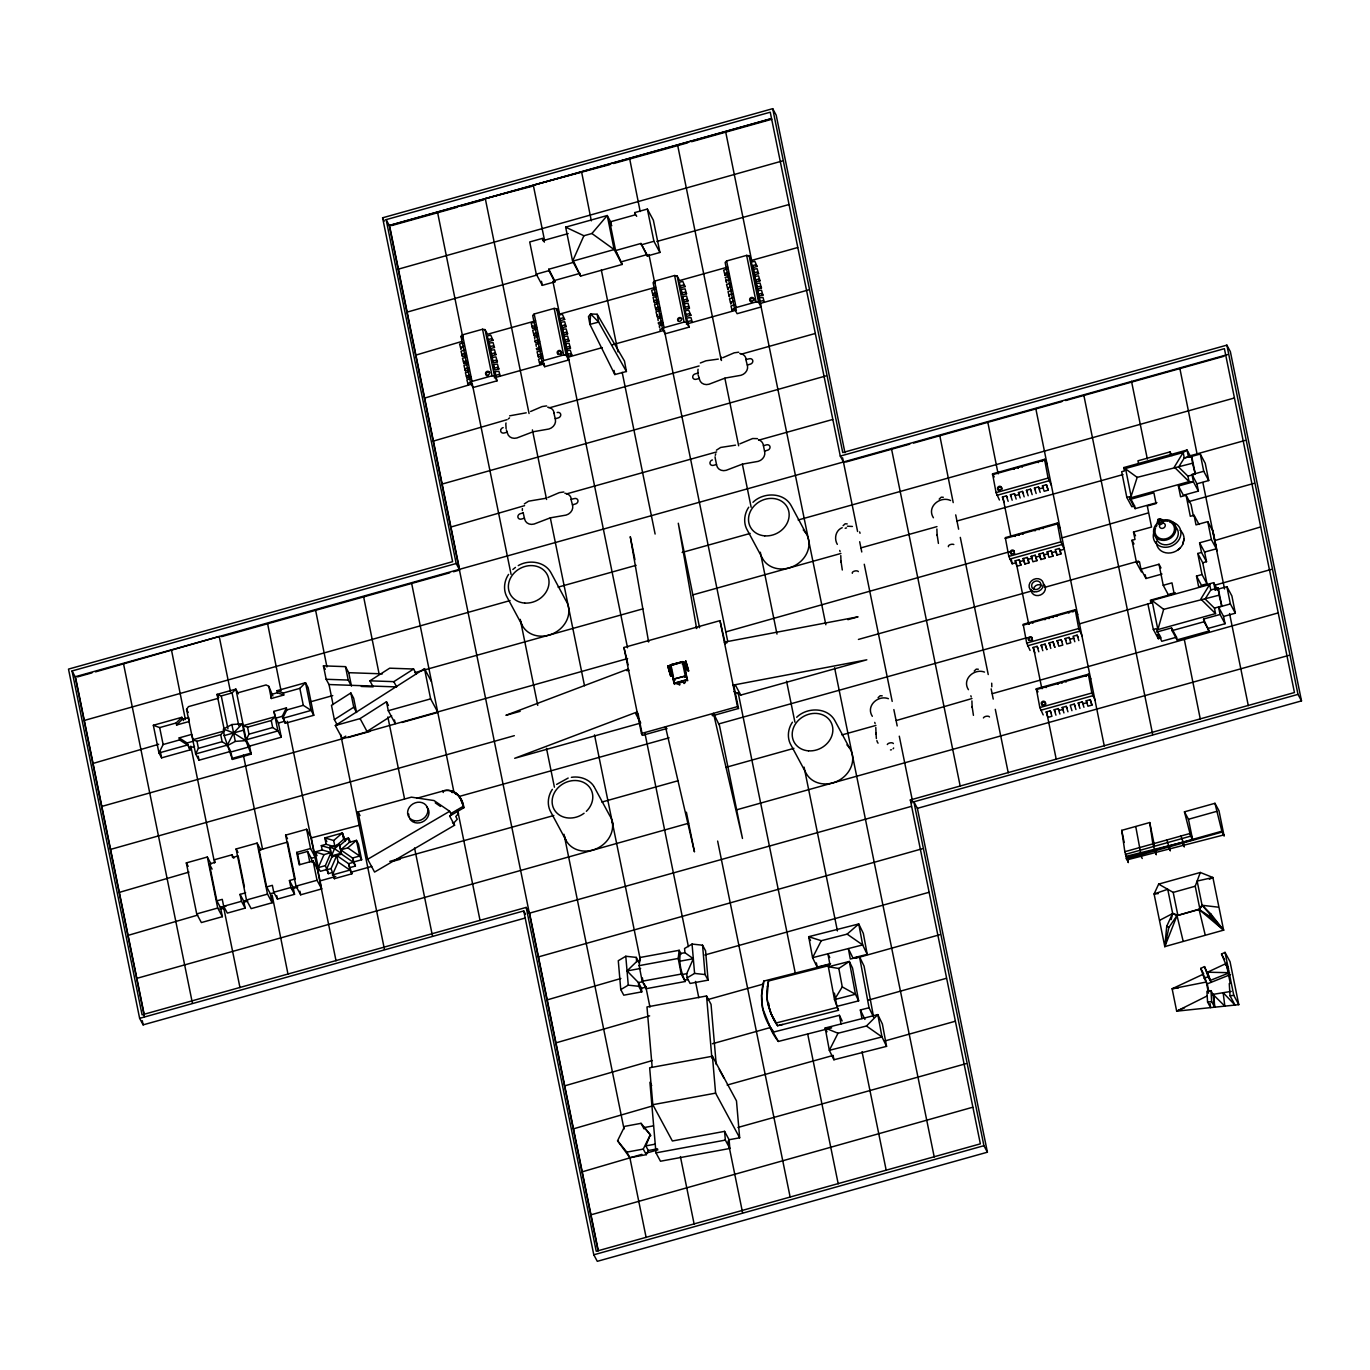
<?xml version="1.0" encoding="UTF-8"?>
<svg xmlns="http://www.w3.org/2000/svg" width="1370" height="1370" viewBox="0 0 1370 1370"><rect width="100%" height="100%" fill="white"/><g stroke="black" fill="none" stroke-linecap="round" stroke-linejoin="round"><path stroke-width="1.5" d="M725.107 277.682L728.806 276.004L729.542 279.583L726.186 280.61L726.545 282.562L725.809 278.983M522.364 508.561L522.347 510.462M681.181 954.017L679.178 950.3L640.132 957.476L639.156 965.644L642.17 981.245L646.178 988.695L685.24 981.502C681.438 972.94 678.629 963.179 680.308 953.554L684.931 952.698L693.323 958.743L686.73 973.676L687.089 977.872L690.103 983.454L708.085 980.149L705.567 950.78L702.553 945.197L692.055 944.067L684.572 948.502L684.931 952.698M829.278 965.525L768.467 981.006L767.046 997.583M1180.084 530.258A14.265 12.313 -28.3 0 1 1184.057 539.044L1182.875 543.976A14.265 12.313 -28.3 0 1 1179.93 548.206L1177.875 549.969A14.265 12.313 -28.3 0 1 1163.49 552.127A14.265 12.313 -28.3 0 1 1156.366 541.475M1158.335 893.6L1154.088 893.959L1167.737 889.284L1172.651 913.379L1166.726 926.257L1164.808 946.601L1223.615 930.144L1212.895 877.502L1200.308 872.467L1158.66 884.112L1154.088 893.959L1164.808 946.601L1176.984 915.639L1199.88 908.961L1202.055 905.142L1197.14 881.064L1212.895 877.502L1209.368 879.249M767.405 986.554C765.076 1000.477 769.974 1014.348 777.663 1025.77L838.474 1010.289L834.501 999.586L828.37 966.775L849.331 961.449L852.534 968.042L858.647 1000.854L837.704 1006.196M685.24 981.502L681.232 974.07L678.201 958.452L679.178 950.3M1184.057 539.044L1182.875 543.976M999.432 499.999L996.058 492.635L992.548 473.849L1044.574 459.31L1047.074 463.968M1015.187 560.792L1016.917 566.238L1020.924 565.125L1019.194 559.679L1015.187 560.792L1016.197 562.659L1012.19 563.772L1008.817 556.408L1005.306 537.639L1057.332 523.083L1059.832 527.741M1051.441 485.459L1048.084 478.079L1044.574 459.31M1030.069 650.442L1026.695 643.078L1023.184 624.309L1075.21 609.753L1077.711 614.411M1060.209 550.346L1060.928 553.942L1056.938 555.055L1055.208 549.61L1059.198 548.497L1060.209 550.346L1064.199 549.233L1060.842 541.852L1057.332 523.083M1043.204 714.917L1039.83 707.554L1036.319 688.785L1088.345 674.228L1090.845 678.886M1082.094 635.903L1078.721 628.522L1075.21 609.753M1095.229 700.378L1091.856 692.997L1088.345 674.228M767.423 986.434L768.467 981.006M829.74 957.544L827.925 953.777L829.877 964.257L763.826 981.074L761.583 995.408L762.593 1008.149M1205.035 934.254L1199.11 909.594L1202.055 905.142L1210.823 913.927L1223.615 930.144L1209.316 916.085L1199.041 909.475L1176.984 915.639L1168.901 927.387L1164.808 946.601L1166.761 938.296M670.478 665.58L683.373 661.676L687.654 680.753L687.021 679.588L674.023 683.236L670.272 664.895L682.397 661.761L670.272 664.895M682.226 663.765L683.202 663.508L682.448 664.176M1171.179 919.595L1172.651 913.379L1177.823 915.143L1173.199 892.401L1158.66 884.112M763.826 981.074C759.494 996.196 761.36 1013.166 769.871 1026.524L762.611 1008.234M1135.113 508.647L1134.583 505.975L1131.825 506.729L1126.842 497.464L1121.67 471.708L1124.41 470.938L1123.743 467.581L1187.036 450.028L1188.509 457.306L1191.626 455.97L1195.308 474.106L1191.968 474.551L1196.952 483.815L1208.717 480.545L1203.733 471.297L1191.968 474.551L1193.424 481.846L1178.423 486.007L1183.406 495.255L1198.407 491.094L1193.424 481.846L1189.04 481.641L1187.927 476.144L1178.645 467.067L1184.279 458.008L1191.626 455.97L1192.516 463.231L1137.168 477.376L1130.13 499.399L1135.113 508.647L1156.914 502.619M1157.873 629.601L1163.661 609.342L1219.026 595.197L1218.118 587.935L1210.789 589.973L1205.155 599.033L1214.436 608.109L1215.532 613.606L1157.873 629.601L1152.016 600.471L1209.676 584.476L1210.789 589.973M1199.88 908.961L1195.239 886.219L1200.308 872.467M686.147 680.102L685.017 682.825L683.647 682.397A2.791 1.353 -11.5 0 0 679.143 683.664L679.862 684.743M553.891 413.004L555.432 419.614A8.374 7.227 -28.3 0 1 548.89 429.015L533.101 431.773L516.884 437.972A8.374 7.227 -28.3 0 1 507.431 433.04L506.455 430.043M523.1 512.5L524.641 519.11A8.374 7.227 -28.3 0 0 534.094 524.042L550.312 517.843L566.118 515.086A8.374 7.227 -28.3 0 0 572.66 505.684L570.999 499.331L574.372 498.577A3.134 2.706 -28.3 0 1 577.934 500.427A3.134 2.706 -28.3 0 1 575.468 503.954L572.472 504.794M697.929 372.726L697.895 373.787M331.489 872.758L328.269 873.649L325.392 865.617L331.043 852.551L322.19 849.948L315.066 851.934L318.268 867.604L320.272 871.337L327.396 869.333M331.078 868.58L336.729 855.514L348.579 863.682L351.884 873.786L334.383 878.684L331.078 868.58L326.265 869.933L331.917 856.866L331.043 852.551L323.971 854.64L315.066 851.934L317.069 855.668M323.971 854.64L318.268 867.604L325.392 865.617M336.729 855.514L338.099 861.987L332.379 874.968L349.881 870.07L351.884 873.786M583.894 235.743L572.591 261.19L580.606 276.072L622.168 264.444L615.61 250.556L609.787 221.957L635.132 214.867L634.67 212.607L647.359 209.062L653.37 220.227L659.929 252.457L647.256 256.002L640.954 243.466L615.61 250.556L622.168 264.444L614.154 249.563L607.235 215.518L565.656 227.146L572.591 261.19L614.154 249.563L591.908 233.517L583.894 235.743L565.656 227.146M179.196 737.882L179.624 739.92L187.467 745.006L158.971 752.969L153.337 725.278L159.673 727.59L163.133 744.526L158.971 752.969L161.609 757.85L190.105 749.887L187.056 742.968L179.196 737.882L191.663 734.388L193.512 741.153L187.056 742.968L190.105 749.887M224.475 730.895L192.759 739.766L196.989 741.29L198.41 748.311L195.653 753.945L199.027 760.213L230.742 751.342L227.369 745.074L222.128 741.684L220.707 734.662L224.475 730.895L223.481 729.028L231.89 724.542L242.302 723.771L243.312 725.62L247.542 727.162L271.26 720.517L275.027 716.75L243.312 725.62M247.542 727.162L248.963 734.166L246.189 739.8L249.58 746.085L251.224 754.134L232.386 759.408L224.183 735.604L223.481 729.028L233.602 732.967L245.744 740.622L251.224 754.134M249.58 746.085L281.295 737.214L277.922 730.929L273.931 711.372L286.399 707.896L282.237 716.339L285.285 723.274L313.764 715.294L308.13 687.603L305.51 682.722L277.014 690.685L277.425 692.74L283.778 695.035L283.35 692.997L277.014 690.685M286.399 707.896L286.809 709.934L282.648 718.377L311.144 710.413L313.764 715.294M617.562 1140.748L624.669 1126.363L641.057 1123.332L650.356 1134.702L645.818 1145.885L648.318 1150.526L646.28 1154.67L629.875 1157.701L617.562 1140.748L626.878 1152.119L630.251 1158.386M626.878 1152.119L643.266 1149.087L650.356 1134.702M866.439 1026.01L881.989 1036.936L877.81 1014.605L866.439 1026.01L837.995 1033.254L829.347 1050.328L833.919 1059.764L886.561 1046.355L882.383 1024.024L877.81 1014.605L825.185 1027.997L829.347 1050.328L881.989 1036.936L886.561 1046.355M873.238 1015.153L864.076 966.141L859.504 956.705L850.308 959.051L848.355 948.571L852.928 957.99L867.227 954.359L863.323 933.381L858.75 923.962L847.139 934.135L821.264 940.711L812.581 957.681L817.154 967.1L830.58 963.692M685.137 676.009L673.184 679.229L685.308 676.095L682.277 661.539M1158.917 521.216C1154.602 518.185 1164.14 518.237 1159.225 521.216C1157.41 525.669 1165.288 520.668 1159.774 520.583M843.081 525.703L845.153 523.802L847.191 523.888M939.186 499.108L941.258 497.19L943.296 497.276M878.101 697.655L880.174 695.737L882.211 695.823M974.207 671.043L976.279 669.142L978.317 669.228M508.578 574.407C503.954 581.12 503.013 590.487 507.311 597.594L522.176 625.251M552.35 789.343C547.709 796.056 546.767 805.423 551.082 812.53L565.947 840.187M748.722 507.208C744.081 513.921 743.139 523.289 747.455 530.395L762.302 558.052A25.139 21.697 -28.3 0 0 797.597 563.909A25.139 21.697 -28.3 0 0 803.214 529.899M792.425 722.196C787.784 728.908 786.842 738.276 791.158 745.383L806.022 773.04A25.139 21.697 -28.3 0 0 841.3 778.896A25.139 21.697 -28.3 0 0 846.917 744.886M1209.676 584.476L1200.822 599.033L1215.532 613.606M842.259 986.897L855.462 994.26L849.331 961.449L838.817 968.47L842.259 986.897L834.501 999.586L855.462 994.26L858.647 1000.854M227.369 745.074L195.653 753.945L186.56 709.369L188.461 706.629L217.864 698.409M1209.316 916.085L1210.823 913.927M591.908 233.517L607.235 215.518L611.243 222.967M416.617 798.333L442.561 791.141C452.682 787.647 462.58 796.158 463.111 806.382L450.867 813.557L449.651 811.28L434.016 800.559L411.394 797.152L358.032 811.93L367.674 859.281L374.575 872.073L454.583 825.219L449.668 816.075L452.237 813.283M453.538 823.25L457.255 819.26L455.782 816.537L458.522 813.574L456.912 810.612M159.673 727.59L176.165 722.966L181.833 717.315L183.58 720.569M176.576 725.021L182.244 719.353L188.7 717.555L189.043 721.528L176.576 725.021L176.165 722.966M224.064 728.857L217.042 694.385L221.272 695.926L232.095 692.895L235.88 689.127L238.414 693.837M299.842 688.374L305.51 682.722L311.144 710.413L303.301 705.327L299.842 688.374L283.35 692.997M495.306 375.397L498.748 374.507L500.307 376.133L498.868 371.253L494.57 371.801L497.036 380.826L473.027 387.539L470.526 382.898L461.039 336.335L462.529 334.845L482.548 329.245L485.048 329.622L487.549 334.263L535.567 320.837M559.2 313.422L556.682 308.781L554.182 308.404L534.18 314.004L532.69 315.494L542.16 362.057L544.678 366.698L568.687 359.985L566.221 350.96L570.211 350.172L571.958 355.292L567.951 356.405M470.526 382.898L472.016 381.408L492.018 375.808L494.536 376.185L497.036 380.826M542.16 362.057L543.667 360.567L563.669 354.967L566.17 355.344L568.687 359.985M727.624 267.116L679.606 280.559L677.105 275.901L674.605 275.524L654.603 281.124L653.096 282.614L662.583 329.177L665.084 333.835L689.093 327.122L686.627 318.097L690.925 317.532L692.364 322.412L690.805 320.803L687.363 321.676M726.614 260.985L725.124 262.475L734.611 309.038L737.111 313.696L761.121 306.983L758.603 302.325L749.133 255.762L746.633 255.385L726.614 260.985L736.101 307.548L734.611 309.038M662.583 329.177L664.073 327.687L684.092 322.087L686.593 322.464L689.093 327.122M639.276 962.973L636.262 957.39L625.782 956.26L618.281 960.712L620.764 989.602L623.778 995.185L641.759 991.88L641.434 988.147L638.437 982.564L627.032 970.936L636.639 961.586L639.721 961.021M524.333 503.903L528.597 501.18L545.62 498.32M716.39 450.199L720.654 447.459L735.519 445.164M1156.862 523.648L1158.523 522.244L1156.862 523.648A11.525 9.95 -28.3 0 0 1159.654 539.78A11.525 9.95 -28.3 0 0 1175.785 530.31A11.525 9.95 -28.3 0 0 1162.736 520.206M333.681 840.512L334.982 846.883L326.128 844.28L324.844 837.909L333.681 840.512L342.346 833.011L345 839.93M336.421 845.632L343.63 839.382L348.459 838.046L350.463 841.762M355.412 866.063L353.409 862.346L341.558 854.161L339.794 845.53L348.459 838.046L349.333 842.362L340.685 849.845L352.535 858.031L355.412 866.063L350.583 867.415M340.685 849.845L347.792 847.859L356.457 840.358L358.46 844.091L361.646 859.761L354.539 861.747M1177.875 549.969L1179.93 548.206M512.86 569.492L515.445 567.403M752.986 502.293C763.484 491.933 784.188 492.053 791.415 506.095L805.868 533.084M556.614 784.411L568.173 778.04M796.689 717.281C807.187 706.92 827.891 707.04 835.118 721.082L849.571 748.071M1196.507 576.068L1201.49 585.332L1206.987 583.808L1202.004 574.544L1196.507 576.068L1198.664 586.822L1213.683 582.661L1215.139 589.939L1218.118 587.935L1221.817 606.071L1214.436 608.109M700.344 362.999L705.995 360.789L718.308 359.094M350.84 692.963L353.751 707.211L356.577 712.486L353.683 698.238L350.84 692.963L331.471 705.327L334.366 719.575L337.157 724.747M361.32 686.438L373.154 686.849L369.9 680.822L389.679 668.183L413.62 669.022L416.394 674.211M334.366 719.575L353.751 707.211M369.9 680.822L393.824 681.661L413.62 669.022M345.771 736.118L342.243 738.379L335.325 725.518L424.477 668.646L431.396 681.506M335.325 725.518L360.087 718.599L386.46 701.765L388.446 705.447M391.632 715.739L367.006 731.443L360.087 718.599M509.64 415.829L526.234 412.815M620.764 989.602L628.265 985.15L638.745 986.297L641.759 991.88M687.089 977.872L694.59 973.419L705.071 974.567L708.085 980.149M367.674 859.281L449.651 811.28M449.668 816.075L463.848 807.752C462.957 797.357 453.453 787.356 442.561 791.141L443.298 792.511M235.315 741.393L226.906 745.896L233.602 732.967L242.302 723.771L245.744 740.622L235.315 741.393L231.89 724.542M842.207 527.673C835.649 530.293 833.902 538.53 837.31 544.352M1160.082 920.092L1172.703 913.499L1177.053 915.759L1182.978 940.454M1207.021 996.007L1176.676 1011.163L1172.121 988.763L1203.733 973.984L1200.719 968.402L1204.521 966.621L1209.933 978.951M518.254 565.622C529.008 559.217 545.294 561.529 551.288 573.311L565.741 600.283A25.139 21.697 -28.3 0 1 553.326 633.488A25.139 21.697 -28.3 0 1 520.703 621.398M1228.547 970.833L1221.526 954.017L1225.02 952.373L1230.037 961.689L1238.788 1004.672L1176.676 1011.163L1184.502 1007.806M1207.535 972.203L1229.541 972.7L1210.138 980.475L1207.535 972.203L1224.626 964.206M657.634 314.843L657.429 317.035L661.436 315.922L660.443 314.055M530.635 411.479L542.126 406.548L546.63 405.914M722.692 357.758L734.183 352.826L738.687 352.21M547.846 497.55L559.337 492.618L563.841 491.984M739.903 443.829L752.661 438.52L757.49 438.64M1225.534 965.251L1226.51 964.857L1228.513 968.59M1200.719 968.402L1204.264 978.3L1208.134 976.741L1211.149 982.324M1208.785 991.332L1207.261 983.883L1230.551 974.549M628.333 668.988L505.941 715.311L520.172 711.321M1184.296 458.008L1187.396 457.135M712.126 715.089L714.13 714.524L719.507 725.62L742.489 838.457L713.479 713.325L714.13 714.524M525.207 918.02L143.131 1024.863L139.637 1018.355L68.5 669.108L452.614 561.666L382.59 217.796L772.697 108.675L776.208 115.2L844.965 452.785M453.504 571.752L459.669 570.04L456.176 563.515L386.134 219.645L770.248 112.203L840.289 456.09L843.8 462.598M771.378 118.591L389.268 225.451L598.125 1250.947M389.32 225.57L771.396 118.71M391.632 225.588L457.666 207.127M461.536 206.048L483.661 199.849M531.68 186.423L485.288 198.599L529.06 413.517M609.701 164.606L533.307 185.173L544.558 240.435M613.537 163.527L687.723 142.788M691.593 141.709L771.755 119.276M782.133 161.009L398.396 269.136M544.404 242.13L542.4 238.414L529.71 241.959L536.287 274.188L542.297 285.354L554.97 281.809L548.685 269.274L574.03 262.184L580.606 276.072M568.207 233.585L542.862 240.675L542.4 238.414M536.287 274.188L548.959 270.643L554.97 281.809L548.685 269.274L548.959 270.643M641.246 244.836L653.918 241.291L659.929 252.457M536.817 275.062L407.147 312.12M656.846 241.48L788.897 204.558M554.696 280.439L580.041 273.349M621.62 261.721L646.965 254.632L647.256 256.002M461.536 341.541L415.898 355.104M655.596 287.272L559.577 314.124L552.898 281.364M797.648 247.542L751.633 260.403L725.74 132.154M534.917 321.864L531.217 323.217L532.639 328.423L536.646 327.31M463.265 342.705L459.584 344.058L461.005 349.264L460.645 347.312L464.002 346.285M655.322 288.984L651.64 290.337L653.062 295.543L657.052 294.43M727.35 268.845L723.668 270.198L725.09 275.404L729.08 274.291M535.653 325.443L532.279 326.471L532.639 328.423M559.645 318.731L563.087 317.857L564.663 319.467L560.655 320.597L559.645 318.731L558.926 315.151L562.368 314.278L564.663 319.467M488.011 339.572L491.453 338.698L493.012 340.308L489.004 341.438L488.011 339.572L487.275 335.992L490.717 335.102L493.012 340.308M656.059 292.563L652.702 293.591L653.062 295.543M680.068 285.85L683.51 284.977L685.068 286.604L681.061 287.717L680.068 285.85L679.332 282.271L682.774 281.398L685.068 286.604M728.087 272.425L724.713 273.452L725.09 275.404M752.096 265.712L755.538 264.838L757.096 266.448L753.089 267.578L752.096 265.712L751.359 262.132L754.801 261.259L757.096 266.448M536.372 329.023L532.69 330.375L534.112 335.582L538.102 334.468L537.108 332.602L533.735 333.629L534.112 335.582M560.381 322.31L564.68 321.744L566.118 326.642L562.111 327.755L560.381 322.31L561.392 324.176M464.721 349.864L461.039 351.217L462.461 356.423L466.451 355.309M488.73 343.151L493.029 342.586L494.467 347.483L490.46 348.596L488.73 343.151L489.741 345.017M656.795 296.143L653.096 297.495L654.517 302.719L658.525 301.588M680.787 289.43L685.103 288.882L686.524 293.762L682.534 294.875L680.787 289.43L681.798 291.296M752.815 269.291L757.113 268.725L758.552 273.623L754.545 274.736L752.815 269.291L753.825 271.157M561.118 325.889L564.56 325.015L566.118 326.642M465.457 353.443L462.101 354.47L462.461 356.423M489.467 346.73L492.909 345.856L494.467 347.483M657.514 299.739L654.158 300.766L654.517 302.719M681.524 293.026L684.966 292.135L686.524 293.762M753.551 272.87L756.994 271.996L758.552 273.623M537.828 336.181L534.471 337.208L534.831 339.161M561.837 329.468L566.135 328.92L567.574 333.8L563.567 334.914L561.837 329.468L562.847 331.334M466.194 357.022L462.495 358.375L463.916 363.598L467.923 362.468M490.186 350.309L494.501 349.761L495.923 354.642L491.933 355.755L490.46 348.596M658.251 303.318L654.552 304.671L655.973 309.877L659.98 308.764L658.97 306.897L655.613 307.925L655.973 309.877M682.26 296.605L686.558 296.04L687.98 300.921L683.99 302.051L682.26 296.605L683.253 298.454M754.271 276.449L758.586 275.901L760.007 280.781L756 281.895L754.271 276.449L755.281 278.315M562.573 333.064L566.015 332.174L567.574 333.8M466.913 360.618L463.557 361.646L463.916 363.598M490.922 353.905L494.364 353.015L495.923 354.642M682.979 300.184L686.421 299.311L687.98 300.921M755.007 280.045L758.449 279.155L760.007 280.781M539.3 343.356L535.927 344.384L536.287 346.336M563.293 336.643L567.608 336.078L569.029 340.959L565.039 342.089L563.567 334.914M467.649 364.197L463.95 365.55L465.372 370.756L469.379 369.643M491.659 357.484L495.957 356.919L497.378 361.8L493.388 362.93L491.933 355.755M659.706 310.476L656.007 311.829L657.429 317.035M683.716 303.763L688.014 303.198L689.452 308.096L685.445 309.209L683.99 302.051M731.734 290.337L728.035 291.69L729.456 296.896L729.097 294.944L732.453 293.916M755.743 283.624L760.042 283.059L761.463 287.94L757.473 289.07L755.743 283.624L756.737 285.474M540.02 346.935L536.321 348.614L537.023 349.915L541.03 348.802M564.029 340.222L567.471 339.349L569.029 340.959M468.369 367.776L465.012 368.804L465.372 370.756M492.378 361.063L495.82 360.19L497.378 361.8M684.435 307.342L687.877 306.469L689.452 308.096M756.463 287.203L759.905 286.33L761.463 287.94M540.756 350.514L537.057 351.867L538.478 357.073L542.486 355.96M564.765 343.801L569.064 343.236L570.485 348.134L566.495 349.247L565.039 342.089M469.105 371.356L465.423 372.708L466.827 377.914L470.835 376.801M493.114 364.643L497.413 364.077L498.851 368.975L494.844 370.088L493.114 364.643L494.108 366.509M661.162 317.634L657.805 318.662L658.165 320.614M733.19 297.495L729.491 298.848L730.912 304.054L730.553 302.102L733.909 301.075M757.199 290.783L761.497 290.217L762.936 295.115L758.929 296.228L757.199 290.783L758.192 292.649M541.475 354.094L538.119 355.121L538.478 357.073M565.485 347.381L568.927 346.507L570.485 348.134M469.841 374.935L466.468 375.962L466.827 377.914M493.834 368.222L497.276 367.348L498.851 368.975M661.898 321.231L658.199 322.909L658.901 324.21L662.892 323.08M685.908 314.518L689.35 313.627L690.908 315.254L686.901 316.367L685.908 314.518L685.171 310.921L688.613 310.048L690.908 315.254M757.918 294.362L761.36 293.488L762.936 295.115M542.212 357.673L538.513 359.351L539.934 364.249L543.941 363.118L544.678 366.698M470.561 378.514L466.879 379.884L468.3 385.09L467.598 383.788L471.297 382.11L472.29 383.96L511.061 574.321M662.618 324.81L659.261 325.837L659.621 327.79M734.645 304.671L730.963 306.024L732.385 311.23L731.683 309.928L735.382 308.25L736.375 310.099L686.37 324.091M758.655 297.958L762.953 297.393L764.391 302.273L762.833 300.664L759.391 301.537L758.655 297.958L759.648 299.807M542.948 361.269L539.574 362.296L539.934 364.249M566.94 354.556L570.382 353.666L571.958 355.292M736.101 307.548L756.103 301.948L758.603 302.325M663.354 328.389L659.997 329.416L660.357 331.369M472.29 383.96L424.649 398.088M494.296 377.812L544.318 363.821M568.327 357.108L602.338 347.603M612.339 344.795L664.347 330.256L727.727 641.383M760.384 303.386L808.403 289.96M507.054 419.682L433.417 441.071M549.079 407.917L699.111 365.961M741.136 354.214L815.15 333.509M698.203 373.051L695.206 373.89A3.134 2.706 -28.3 0 0 692.758 377.418A3.134 2.706 -28.3 0 0 696.303 379.267L699.299 378.428L699.488 379.319A8.374 7.227 -28.3 0 0 708.941 384.251L725.158 378.069L740.964 375.294A8.374 7.227 -28.3 0 0 747.506 365.893L745.845 359.556L749.219 358.786A3.134 2.706 -28.3 0 1 752.781 360.635A3.134 2.706 -28.3 0 1 750.315 364.163L747.318 365.002M507.242 432.149L504.246 432.988A3.134 2.706 -28.3 0 1 500.666 430.266M555.261 418.723L558.258 417.884A3.134 2.706 -28.3 0 0 560.707 414.356A3.134 2.706 -28.3 0 0 557.162 412.507M825.904 375.928L442.167 484.055M524.573 505.65L450.918 527.039M566.581 493.902L716.63 451.929M758.637 440.181L832.669 419.477M523.357 512.842L520.36 513.681A3.134 2.706 -28.3 0 0 517.911 517.209A3.134 2.706 -28.3 0 0 521.456 519.059L524.453 518.22M763.433 445.695L766.447 444.856A3.134 2.706 -28.3 0 1 769.991 446.706A3.134 2.706 -28.3 0 1 767.542 450.233L764.529 451.072L763.261 444.805A8.374 7.227 -28.3 0 0 758.483 439.838M764.529 451.072L764.717 451.963A8.374 7.227 -28.3 0 1 758.175 461.365L742.369 464.139L726.168 470.321A8.374 7.227 -28.3 0 1 716.698 465.389L716.51 464.498L713.513 465.338A3.134 2.706 -28.3 0 1 710.225 461.758M1301.5 700.892L1297.989 694.385L913.876 801.81L917.386 808.334L1301.5 700.892L1230.363 351.645L1226.869 345.137L842.738 452.562L772.697 108.675M598.073 1249.611L529.71 913.91L526.2 907.402L142.086 1014.827L72.045 670.957L456.176 563.515M840.289 456.09L1224.403 348.665L1294.444 692.535L910.331 799.96L980.355 1143.847L596.241 1251.272L526.2 907.402M1227.606 354.59L75.179 676.763L144.432 1016.574M77.559 676.9L91.995 672.858M95.557 671.865L219.217 636.485L230.485 691.747M221.597 636.622L449.668 572.831M845.804 462.05L909.817 444.137M913.636 443.075L1061.87 401.615M1065.637 400.554L1223.907 356.286M510.068 600.574L84.306 720.449M558.087 587.148L636.108 565.313M682.123 552.452L750.144 533.427M798.162 520.001L1234.302 398.019M992.411 474.722L1044.437 460.166M236.685 693.151L266.088 684.931L268.828 686.353L272.904 696.029M153.337 725.278L181.833 717.315L182.244 719.353M277.425 692.74L270.969 694.539L271.311 698.512L283.778 695.035M996.058 492.635L1048.084 478.079M996.932 495.341L1048.94 480.801M1004.159 502.465L1002.429 497.019L1006.436 495.906L1007.429 497.755M1012.173 500.221L1010.426 494.776L1014.434 493.662L1015.444 495.529L1019.434 494.399L1018.441 492.549L1022.431 491.419L1023.441 493.286M1028.168 495.752L1026.438 490.306L1030.446 489.193L1031.439 491.042M1036.165 493.508L1034.436 488.062L1038.443 486.949L1039.453 488.816L1043.443 487.686L1042.45 485.836L1046.44 484.706L1048.17 490.152L1044.18 491.265L1042.45 485.836M158.715 744.27L93.057 763.433M310.75 701.748L332.756 695.583M414.785 672.653L642.855 608.862M692.878 594.871L840.923 553.463M860.925 547.88L936.96 526.611M956.962 521.011L1123.006 474.568M1189.023 456.107L1245.056 440.438M163.133 744.526L179.624 739.92M286.809 709.934L303.301 705.327M273.931 711.372L275.781 718.154L282.237 716.339L283.984 719.592M196.989 741.29L220.707 734.662M224.183 735.604L243.021 730.33M189.677 747.849L194.523 746.496M275.781 718.154L278.401 723.035L284.857 721.219L285.285 723.274M198.41 748.311L222.128 741.684M248.963 734.166L272.681 727.538L277.922 730.929L246.189 739.8L235.88 689.127L217.042 694.385L218.738 697.535M230.297 752.164L249.117 746.907M386.46 701.765L388.292 710.705L430.625 698.871L437.544 711.715M1005.169 538.496L1057.195 523.956M666.985 728.48L642.462 735.33L641.468 733.481L623.949 647.496L719.986 620.644L725.329 643.849M231.89 758.466L250.71 753.209M627.614 658.559L101.825 806.416M1009.724 551.699L726.014 631.844M1147.769 513.082L1062.127 537.845M1187.79 501.899L1253.807 483.422M347.894 737.591L369.9 731.443M401.907 722.487L437.92 712.417M1008.817 556.408L1060.842 541.852M1009.69 559.131L1061.699 544.575M1023.184 558.566L1027.192 557.436L1028.202 559.303L1028.921 562.882L1024.914 564.012L1023.184 558.566L1024.914 564.012M1031.199 556.323L1035.189 555.21L1036.919 560.655L1032.929 561.769L1031.199 556.323L1032.192 558.189L1028.202 559.303M1039.196 554.079L1043.204 552.966L1044.197 554.833L1044.933 558.412L1040.926 559.525L1039.196 554.079L1040.926 559.525M1047.194 551.853L1051.201 550.723L1052.931 556.169L1048.923 557.299L1047.194 551.853L1048.204 553.703L1044.197 554.833M626.981 670.752L628.984 670.187M727.008 642.77L725.004 643.335L724.37 642.136L858.048 616.825L847.893 619.668M1020.188 561.546L1024.195 560.416M1036.199 557.059L1040.19 555.946M1052.194 552.589L1056.201 551.476L1056.938 555.055M672.002 665.135L679.999 662.892M682.003 662.326L683.493 661.915M669.194 670.975L671.694 670.272M679.606 684.812L675.153 683.185M514.332 735.673L110.576 849.4M858.425 639.43L1032.483 590.761M1044.488 587.405L1138.521 561.101M1260.554 526.971L1214.916 540.534M740.776 695.069L866.816 659.809L733.121 685.12L733.755 686.319L735.758 685.753L740.776 695.069L734.012 691.542M1023.047 625.165L1075.073 610.609M641.468 733.481L737.488 706.612L738.498 708.478L712.486 715.756M222.488 907.145L220.33 906.666L222.368 916.684L201.373 922.558L196.715 913.91L186.32 862.894L207.332 857.021L211.048 863.939M266.653 886.938L272.356 885.328L273.76 892.264L277.442 899.097L294.533 894.319L290.868 887.486L289.447 880.55L295.149 878.958L287.649 842.088L259.135 850.068L266.653 886.938L270.335 893.754L272.168 902.761L251.155 908.635L246.497 899.987L236.102 848.972L257.115 843.098L260.848 850.016M296.673 852.397L299.191 864.83L313.079 860.942L317.737 869.59L321.659 888.907L300.664 894.798L296.006 886.15L285.611 835.135L306.623 829.261L311.281 837.892L315.203 857.175L311.298 858.254L307.616 851.438L297.65 854.212L296.673 852.397L310.545 848.527L315.203 857.175M233.842 858.236L232.009 854.812L214.559 859.692L215.107 862.381L209.353 863.99L216.854 900.861L220.536 907.676L225.947 906.169M188.974 872.108L119.327 892.384M311.007 837.978L359.402 825.237M458.196 795.593L459.087 796.484L669.125 737.813M719.147 723.822L1027.243 637.667M1151.279 602.971L1079.629 623.812M1215.293 585.058L1271.309 569.406M344.983 841.094L342.346 833.011L324.844 837.909L326.848 841.625M1026.695 643.078L1078.721 628.522M1027.568 645.801L1079.577 631.245M322.19 849.948L321.316 845.632L326.128 844.28M1034.812 652.908L1033.066 647.462L1037.073 646.349L1038.083 648.215M1042.81 650.681L1041.08 645.236L1045.07 644.106L1046.817 649.551L1045.07 644.106M1050.807 648.438L1049.077 642.992L1053.085 641.879L1054.814 647.308L1053.085 641.879M1061.082 639.636L1062.812 645.082L1058.804 646.195L1057.075 640.749L1061.082 639.636L1062.092 641.503M1069.079 637.392L1070.809 642.838L1066.819 643.951L1065.089 638.523L1069.079 637.392L1070.09 639.259L1074.08 638.146M1078.087 637.016L1077.094 635.166L1073.087 636.279L1074.816 641.725M349.333 842.362L356.457 840.358L359.642 856.027L361.646 859.761M216.854 900.861L222.265 899.354L223.67 906.272L227.351 913.105L245.161 908.122L243.74 901.186L240.058 894.37L245.641 892.812M223.67 906.272L241.48 901.306L245.161 908.122M273.76 892.264L290.868 887.486M196.715 913.91L217.71 908.036L222.368 916.684M246.497 899.987L267.51 894.113L272.168 902.761M296.006 886.15L317.018 880.276L321.659 888.907M243.74 901.186L247.456 900.158M270.335 893.754L274.137 892.692M289.447 880.55L293.129 887.383L296.93 886.321M197.725 915.091L128.078 935.368M219.731 908.944L224.115 908.515M243.74 902.213L247.747 901.1M291.759 888.787L297.752 887.109M319.775 880.961L335.77 876.475M351.782 872.005L371.784 866.405M389.782 861.37L553.84 815.492M601.858 802.067L677.876 780.797M725.894 767.371L793.915 748.345M841.933 734.919L875.944 725.415M971.964 698.546L896.322 720.517M1278.073 612.938L992.36 693.648M394.166 860.959L400.16 859.281M1036.182 689.641L1088.208 675.102M1039.83 707.554L1091.856 692.997M1040.703 710.276L1092.712 695.72M1050.208 710.824L1051.937 716.27L1047.93 717.383L1046.2 711.938L1050.208 710.824L1051.201 712.691M1055.945 715.157L1054.215 709.711L1058.205 708.581L1059.216 710.448L1063.206 709.335L1062.212 707.468L1066.22 706.355L1067.213 708.204M1075.21 705.978L1074.217 704.111L1070.21 705.225L1071.939 710.67M1079.954 708.444L1078.207 702.998L1082.214 701.868L1083.225 703.735L1087.215 702.622L1086.222 700.755L1090.212 699.642L1091.958 705.088L1087.951 706.201L1086.222 700.755M688.63 823.233L136.829 978.351M736.649 809.807L1288.827 655.374M139.637 1018.355L523.751 910.93L525.498 914.184M529.334 913.208L911.461 806.348M922.215 848.766L538.461 956.894M1190.65 836.145L1125.369 854.4L1126.38 856.267L1192.654 839.861L1190.65 836.145L1184.451 811.828L1214.95 803.299L1218.975 810.732L1224.078 835.803L1222.074 832.087L1214.95 803.299M1127.476 858.562L1128.298 862.603L1124.839 851.712L1121.722 830.357L1149.738 822.531L1154.413 845.513M1184.451 811.828L1188.458 819.277L1216.937 811.297M620.867 978.488L547.229 999.877M704.899 954.976L928.963 892.315M1124.839 851.712L1190.102 833.457L1192.105 837.173M1126.294 858.87L1222.074 832.087M1223.889 834.912L1127.116 859.846L1126.106 857.98L1221.886 831.196L1224.078 835.803M649.637 1015.872L555.98 1042.861M707.639 999.638L763.672 983.985M855.702 958.246L939.717 934.734M1173.199 892.401L1195.239 886.219M652.377 1060.534L564.731 1085.845M712.4 1043.752L770.419 1027.517M868.443 1000.1L946.482 978.283M653.13 1105.761L573.482 1128.829M727.162 1085.057L833.183 1055.397M885.208 1040.857L955.232 1021.266M641.879 1154.345L582.233 1171.829M645.886 1153.215L657.891 1149.858M737.916 1127.476L965.987 1063.685M972.734 1107.234L591.001 1214.813M593.792 1254.8L983.917 1145.697L987.41 1152.204L597.303 1261.325L593.792 1254.8L523.751 910.93M1171.984 455.611L1169.997 451.912L1137.956 460.799L1138.504 463.488M1188.509 457.306L1200.257 454.035L1205.24 463.3L1208.717 480.545M1187.927 476.144L1195.308 474.106L1192.516 463.231M1126.842 497.464L1129.599 496.711L1134.583 505.975M1193.373 515.976L1191.061 504.485L1186.077 495.238L1180.58 496.762L1178.423 486.007M1136.501 562.676L1139.497 561.837L1141.484 571.941L1136.501 562.676L1131.997 540.277L1135.011 539.438L1133.521 532.039L1151.536 527.039L1147.306 505.992L1156.057 503.561L1153.9 492.806L1130.13 499.399L1129.599 496.711M1199.058 524.504L1194.058 515.257L1190.307 516.284L1186.077 495.238M1216.337 548.805L1211.354 539.54L1199.589 542.811L1204.59 552.059L1216.337 548.805L1212.741 530.875L1207.758 521.628L1195.993 524.881L1194.058 515.257M1160.989 567.951L1159.003 564.235L1140.987 569.235L1145.971 578.5L1161.983 574.047M1197.774 553.48L1201.524 552.435L1206.525 561.7L1202.757 562.745L1197.774 553.48L1202.004 574.544M1159.003 564.235L1163.233 585.298L1171.984 582.866L1174.141 593.621L1150.372 600.214L1150.92 602.903M1175.22 592.611L1168.216 594.563L1163.233 585.298M1215.139 589.939L1226.904 586.685L1231.887 595.933L1235.346 613.195L1223.581 616.449L1218.598 607.201L1230.363 603.93L1235.346 613.195M1147.837 603.776L1153.334 629.429L1156.092 628.676L1161.76 641.297L1176.522 637.204L1177.053 639.893L1209.076 631.005L1203.545 619.052L1220.071 614.479L1225.054 623.727L1208.545 628.316M1156.759 632.032L1171.521 627.939L1176.522 637.204M1171.521 627.939L1172.069 630.628L1204.093 621.74L1209.076 631.005M1153.334 629.429L1158.318 638.694L1161.075 637.923L1159.089 634.224M614.805 374.558L626.415 371.51L624.497 361.081L597.183 314.278L590.641 313.935L588.466 316.573L589.905 324.382L614.805 374.558L614.034 370.397M838.474 1010.289L837.104 1007.464L776.293 1022.945L770.967 1013.629L767.782 1003.2M842.156 1020.958L839.399 1015.307L773.81 1032.004L769.889 1026.558L778.383 1041.44L831.676 1027.86M861.97 1018.629L860.36 1009.964L869.042 1007.755L873.615 1017.191M1208.528 993.199L1206.268 982.033L1172.121 988.763L1178.32 987.907M639.156 965.644L678.201 958.452M627.032 970.936L640.646 968.436M679.708 961.243L693.323 958.743M642.17 981.245L681.232 974.07M682.106 974.532L686.73 973.676M641.434 988.147L646.058 987.29L646.178 988.695M685.12 980.115L688.202 979.55M716.219 1064.507L711.047 1004.347L706.543 995.973L646.982 1006.95L652.154 1067.093M729.097 1139.737L739.663 1137.802L736.478 1100.881L712.434 1056.236L649.654 1067.778L652.822 1104.699L672.362 1140.987L724.593 1131.363L729.097 1139.737L729.85 1148.471L660.477 1161.229L655.973 1152.855L649.911 1082.249L651.709 1085.605M652.822 1104.699L715.602 1093.14L739.663 1137.802M653.456 1125.849L644.242 1127.544L650.87 1135.644M645.818 1145.885L655.031 1144.19M648.318 1150.526L657.549 1148.831M655.973 1152.855L725.346 1140.097L729.85 1148.471M1210.977 990.664L1211.645 1001.607L1214.659 1007.19L1213.974 996.247L1210.977 990.664L1206.919 991.332L1207.569 1002.035L1210.583 1007.618L1210.018 1003.422M1214.659 1007.19L1212.981 994.38L1231.253 991.383M779.222 1025.034L782.921 1024.435M1226.51 964.857L1230.294 983.437L1229.267 983.609L1230.02 995.75L1233.788 995.373L1238.788 1004.672M1207.569 1002.035L1211.645 1001.607M571.393 777.338C579.561 775.968 588.586 778.913 593.535 785.763M847.431 526.217L852.414 526.457M333.081 704.574L329.005 684.538L326.163 679.28L323.423 665.871L345.48 666.642L348.733 672.687L351.474 686.096M348.733 672.687L382.418 673.852M326.163 679.28L348.22 680.051L351.045 685.325M329.005 684.538L396.666 686.918L393.824 681.661M1202.124 905.279L1218.238 907.163M828.37 966.775L838.817 968.47M452.528 792.459C449.497 791.5 454.703 793.744 451.775 791.089M1170.22 521.799A14.265 12.313 -28.3 0 1 1171.59 522.004L1173.936 522.706A14.265 12.313 -28.3 0 1 1179.382 539.026A14.265 12.313 -28.3 0 1 1161.075 546.613A14.265 12.313 -28.3 0 1 1154.448 530.789M984.516 672.088C974.258 668.149 961.654 679.263 968.436 689.692M888.411 698.683C878.153 694.744 865.549 705.858 872.33 716.304M321.316 845.632L330.153 848.235L330.752 851.112M1171.59 522.004L1173.936 522.706M821.264 940.711L808.677 936.703L812.581 957.681L862.672 944.923L867.227 954.359M950.626 500.529C940.317 495.597 926.325 506.797 933.415 517.757M454.343 793.11L455.885 793.881L453.401 791.637M837.995 1033.254L825.185 1027.997L827.018 1031.764M1166.726 926.257L1168.901 927.387M1123.743 467.581L1137.168 477.376M338.099 861.987L349.881 870.07L348.579 863.682L353.409 862.346L352.535 858.031L359.642 856.027L347.792 847.859M435.249 802.837L440.455 806.416M847.139 934.135L862.672 944.923L858.75 923.962L808.677 936.703L810.509 940.488M1152.016 600.471L1163.661 609.342M457.169 794.737L458.008 795.422L456.227 793.213M1199.041 909.475L1223.615 930.144L1202.055 905.142M1212.981 994.38L1224.849 1006.128L1223.136 992.719L1235.038 1005.066L1230.02 995.75M460.371 798.248L457.597 794.343M459.087 796.484L461.091 799.601M452.425 822.223L454.583 825.219M777.663 1025.77L776.088 1023.476A64.613 55.947 -25.9 0 1 769.683 1008.525M593.929 786.397L609.496 815.218A25.139 21.697 -28.3 0 1 597.08 848.424A25.139 21.697 -28.3 0 1 564.474 836.317M626.415 371.51L598.621 322.087L590.641 313.935L589.905 324.382L598.621 322.087L597.183 314.278M1179.895 368.599L1197.037 453.864M1191.027 457.426L1187.036 450.028L1183.183 452.511L1125.524 468.506L1131.363 497.635L1189.04 481.641L1174.313 467.067L1183.183 452.511L1184.279 458.008M1213.683 582.661L1217.656 590.059M1083.875 395.45L1152.701 734.543M1133.521 532.039L1135.507 535.756M1131.997 540.277L1134 543.976M1184.416 639.944L1200.291 719.062M1172.069 630.628L1177.053 639.893M1035.857 408.894L1104.271 745.931M1042.347 461.502L1041.56 460.714M1038.34 462.615L1037.552 461.827M1048.17 490.152L1046.44 484.706M1040.172 492.395L1038.443 486.949M1034.436 488.062L1035.446 489.929M1022.328 467.084L1021.558 466.314M1018.338 468.215L1017.55 467.427M1032.175 494.638L1030.446 489.193M1026.438 490.306L1027.449 492.172M1060.928 553.942L1059.198 548.497M1014.331 469.328L1013.543 468.54M987.838 422.32L997.891 472.787M1043.101 528.632L1042.313 527.844M1024.178 496.865L1022.431 491.419M1039.094 529.762L1038.306 528.974M1052.931 556.169L1051.201 550.723M1020.17 497.995L1018.441 492.549M1035.086 530.875L1034.316 530.087M1016.163 499.108L1014.434 493.662M1010.426 494.776L1011.437 496.642M1044.933 558.412L1043.204 552.966M1072.984 611.945L1072.196 611.157M998.319 473.815L997.548 473.027M1068.977 613.058L1068.206 612.27M1008.166 501.351L1006.436 495.906M992.548 473.849L994.226 476.965M1023.082 534.231L1022.311 533.444M1036.919 560.655L1035.189 555.21M1002.429 497.019L1003.439 498.885M1078.824 640.595L1077.094 635.166M1019.092 535.345L1018.304 534.557M1183.252 842.19L1180.854 836.042M1183.988 845.769L1182.122 842.31L1184.314 846.934L1183.218 841.557M1015.084 536.475L1014.297 535.687M1028.921 562.882L1027.192 557.436M1056.972 616.414L1056.201 615.627M1086.119 676.42L1085.331 675.633M1065.089 638.523L1066.083 640.372M1052.982 617.545L1052.194 616.757M1020.924 565.125L1019.194 559.679M1048.975 618.658L1048.187 617.87M1091.958 705.088L1090.212 699.642M1169.774 849.297L1168.113 846.232L1170.305 850.856L1169.569 847.259M1057.075 640.749L1058.085 642.616M1044.967 619.771L1044.197 619M1221.526 954.017L1224.523 959.599M939.82 435.746L953.212 502.602M1083.944 707.314L1082.214 701.868M1049.077 642.992L1050.088 644.859M1078.207 702.998L1079.217 704.848M1066.1 682.02L1065.329 681.232M1032.963 623.127L1032.192 622.357M1062.11 683.133L1061.322 682.346M1075.947 709.557L1074.217 704.111M1041.08 645.236L1042.073 647.085M1028.973 624.258L1028.185 623.47M1058.102 684.264L1057.315 683.476M1038.803 651.795L1037.073 646.349M1067.949 711.801L1066.22 706.355M1033.066 647.462L1034.076 649.329M1140.611 852.688L1135.867 827.189M1141.381 856.49L1140.165 854.229L1142.237 858.51M1063.942 712.914L1062.212 707.468M1204.264 978.3L1207.261 983.883M1046.098 687.62L1045.31 686.832M1059.935 714.027L1058.205 708.581M1054.215 709.711L1055.208 711.561M1042.108 688.733L1041.32 687.946M1036.319 688.785L1037.998 691.884M1046.2 711.938L1047.211 713.804M749.133 255.762L752.01 261.105M677.722 145.58L721.134 359.813M759.391 301.537L760.761 304.089M629.721 159.006L640.184 211.528M634.67 212.607L636.673 216.323M640.954 243.466L646.965 254.632M609.787 221.957L611.791 225.69M581.702 172.432L591.326 220.861M910.331 799.96L911.923 802.94M566.221 350.96L567.214 352.826L566.495 349.247M437.647 212.727L462.7 336.883M674.023 683.236L674.639 684.383L673.783 679.04M494.57 371.801L495.58 373.667M461.039 336.335L462.7 339.435M623.949 647.496L628.111 664.878M386.134 219.645L389.645 226.153L459.258 567.985M382.59 217.796L384.336 221.05M719.267 1069.49L723.788 1077.865M644.054 983.574L646.058 987.29M411.668 583.466L453.812 791.552M363.649 596.892L379.113 673.971M641.057 1123.332L644.054 1128.914M459.635 796.878L461.587 800.851M458.71 795.559L459.447 796.929M460.851 799.481L461.758 801.364M461.553 801.621L462.289 802.991M456.929 793.761L457.666 795.131M463.848 807.752L460.423 798.367M454.926 792.391L455.662 793.761M643.266 1149.087L646.28 1154.67M388.292 710.705L395.211 723.565L394.474 719.986M315.631 610.318L326.933 666.933M323.423 665.871L325.289 669.313M267.612 623.744L281.004 690.6M358.032 811.93L360.002 815.578M339.794 845.53L339.298 844.605L329.656 847.294L331.917 856.866L341.558 854.161L339.298 844.605L334.537 848.732L331.42 855.925L341.061 853.236L334.537 848.732L329.656 847.294L330.153 848.235M285.611 835.135L287.477 838.594M171.593 650.596L185.378 719.507M186.56 709.369L188.255 712.503M272.133 895.089L288.008 974.224M236.102 848.972L237.969 852.431M123.574 664.039L192.399 1003.114M209.353 863.99L212.11 869.111M186.32 862.894L188.187 866.354M72.045 670.957L75.555 677.465L144.347 1015.204M860.36 1009.964L864.932 1019.4M699.299 378.428L698.152 374.986M716.51 464.498L715.243 458.231A8.374 7.227 -28.3 0 1 715.106 456.792M683.647 682.397L684.11 683.544M685.942 663.251C681.815 656.384 689.641 679.606 687.089 667.002M1204.521 966.621L1208.134 976.741M938.416 543.41L937.097 534.574M970.85 695.772L971.21 696.953M973.436 715.346L972.118 706.526M839.724 550.432L840.084 551.613M842.31 570.006L840.992 561.169M874.745 722.384L875.105 723.548M1226.527 963.315L1228.342 968.95M1204.367 975.988L1206.268 982.033M1219.026 595.197L1221.817 606.071M671.369 667.173L671.951 669.656M1157.479 634.738L1158.318 638.694M1226.869 345.137L1297.989 694.385M1212.827 530.31L1217.005 550.774M1202.877 482.531L1224.54 588.963M1229.558 613.537L1248.31 705.636M1131.517 381.322L1147.358 459.121M1225.02 952.373L1233.788 995.373M1188.458 819.277L1192.654 839.861M1169.774 849.297L1166.846 839.964M1155.578 851.181L1156.297 854.76L1152.838 843.886L1149.738 822.531M1121.722 830.357L1124.188 842.447M1126.38 856.267L1127.116 859.846M1002.891 497.344L1010.803 536.235M1016.232 562.847L1028.733 624.258M1034.162 650.87L1041.662 687.723M1046.663 712.28L1056.253 759.357M1011.385 559.868L1012.19 563.772M955.712 514.88L958.623 529.197M960.301 537.382L988.232 674.537M991.144 688.87L993.233 699.094M995.305 709.335L1008.234 772.783M891.442 448.469L960.216 786.209M917.386 808.334L987.41 1152.204M913.876 801.81L983.917 1145.697M842.584 457.803L857.586 531.491M859.675 541.732L861.764 551.973M864.264 564.252L892.195 701.389M893.856 709.574L897.196 725.946M899.285 736.187L912.625 801.69M752.883 266.551L825.836 624.754M834.587 667.738L934.22 1156.948M746.633 255.385L756.103 301.948M746.222 359.625L746.033 358.734A8.374 7.227 -28.3 0 0 739.749 353.494M720.671 356.405L721.493 360.498M724.884 378.223L738.635 445.781M742.386 464.19L751.137 507.191M760.316 552.213L776.995 634.087M786.568 681.164L794.908 722.11M804.087 767.131L837.43 930.898M862.038 1051.663L886.219 1170.374M677.105 275.901L686.593 322.464M674.605 275.524L684.092 322.087M647.359 209.062L653.918 241.291M654.603 281.124L664.073 327.687M648.935 254.512L654.774 283.179M738.139 692.552L795.251 972.974M807.769 1034.384L838.2 1183.817M733.755 685.188L738.498 708.478M719.986 620.644L737.488 706.612M699.556 627.717L678.287 523.237L696.628 628.556L696.251 626.758M683.373 661.676L687.158 679.828L674.143 683.459L670.392 665.118M601.327 269.993L618.007 351.867M622.185 372.332L655.117 534.043M717.64 841.077L790.182 1197.243M672.345 671.557L673.509 677.26M634.944 559.645L630.269 536.663L648.609 641.982L648.233 640.201M686.387 812.187L694.47 851.883L665.477 726.751L666.488 729.748M562.077 326.402L627.529 647.77M645.03 733.738L688.391 946.619M695.481 981.417L698.803 997.788M728.001 1141.073L742.591 1212.707M556.682 308.781L566.17 355.344M638.112 713.993L642.462 735.33M554.182 308.404L563.669 354.967M541.475 281.312L542.297 285.354M534.18 314.004L543.667 360.567M554.165 413.346L553.977 412.456A8.374 7.227 -28.3 0 0 550.603 408.037M571.376 499.416L571.204 498.526A8.374 7.227 -28.3 0 0 564.902 493.286M611.979 819.5L613.229 825.648M532.399 429.889L546.579 499.485M550.329 517.911L584.51 685.753M594.511 734.885L640.372 960.045M645.801 986.657L649.962 1007.121M680.393 1156.554L694.145 1224.095M506.078 428.69L505.958 425.882A8.374 7.227 -28.3 0 1 506.01 422.97M485.048 329.622L494.536 376.185M482.548 329.245L492.018 375.808M462.529 334.845L472.016 381.408M520.24 619.36L537.742 705.327M546.493 748.311L554.422 787.202M564.012 834.279L624.035 1129.034M629.875 1157.701L646.143 1237.521M457.563 809.961L480.065 920.503M424.477 668.646L430.625 698.871M387.864 716.955L404.544 798.83M414.545 847.962L432.475 935.984M345.48 666.642L348.22 680.051M340.685 734.474L384.456 949.41M342.346 833.011L343.63 839.382M333.407 873.906L334.383 878.684M327.687 870.772L328.269 873.649M287.255 721.305L336.027 960.781M306.623 829.261L310.545 848.527M313.079 860.942L317.018 880.276M311.298 858.254L312.137 862.398M307.616 851.438L309.723 861.781M278.401 723.035L281.295 737.214M268.828 686.353L271.311 698.512M271.26 720.517L272.681 727.538M297.65 854.212L299.756 864.573M299.927 891.185L300.664 894.798M293.129 887.383L294.533 894.319M276.74 895.637L277.442 899.097M232.095 692.895L238.808 725.809M243.398 755.195L262.578 849.349M257.115 843.098L267.51 894.113M221.272 695.926L227.968 728.84M231.153 753.363L232.386 759.408M244.391 886.664L238.14 855.942L232.558 857.5L232.009 854.812M240.058 894.37L241.48 901.306M198.205 756.171L199.027 760.213M190.807 746.119L214.559 862.792M223.738 907.813L239.99 987.65M207.332 857.021L217.71 908.036M160.393 751.924L161.609 757.85M142.292 1020.684L143.131 1024.863M1200.257 454.035L1203.733 471.297M1226.904 586.685L1230.363 603.93M1207.758 521.628L1211.354 539.54M1196.952 483.815L1198.407 491.094M1223.581 616.449L1225.054 623.727M1218.598 607.201L1220.071 614.479M1204.59 552.059L1206.525 561.7M1199.589 542.811L1201.524 552.435M1202.757 562.745L1206.987 583.808M1169.997 451.912L1170.528 454.6M1203.545 619.052L1204.093 621.74M1145.234 574.801L1145.971 578.5M859.504 956.705L869.042 1007.755M839.399 1015.307L841.026 1023.972M834.416 993.113L837.104 1007.464M816.383 962.904L817.154 967.1M833.165 1055.705L833.919 1059.764M642.376 977.923L643.061 981.708L638.437 982.564L638.745 986.297M767.063 997.72L767.748 1003.097M876.372 738.533L876.012 733.121M724.593 1131.363L725.346 1140.097M712.434 1056.236L715.602 1093.14M702.553 945.197L705.071 974.567M706.543 995.973L711.886 1058.205M692.055 944.067L694.59 973.419M636.262 957.39L636.639 961.586M625.782 956.26L628.265 985.15M971.912 700.926L972.135 707.451M936.892 528.991L937.114 535.516M875.807 727.521L876.029 734.046M840.786 555.586L841.009 562.111M991.709 683.185L991.811 686.798M769.135 1005.922A64.613 55.947 -25.9 0 1 768.707 1003.251M778.383 1041.44A71.514 61.924 -25.9 0 1 768.827 1023.972M1175.083 526.422A11.525 9.95 -28.3 0 1 1178.286 533.529L1178.2 534.625A11.525 9.95 -28.3 0 1 1166.761 544.78A11.525 9.95 -28.3 0 1 1155.955 536.492M426.601 806.759A10.446 9.025 -28.3 0 1 424.358 820.835A10.446 9.025 -28.3 0 1 409.698 818.661M408.876 816.434A10.446 9.025 -28.3 0 1 408.757 814.037M1169.449 521.679A10.087 8.7 -28.3 0 1 1173.508 532.999A10.087 8.7 -28.3 0 1 1160.887 538.753A10.087 8.7 -28.3 0 1 1155.526 528.032M1156.143 526.697A10.087 8.7 -28.3 0 1 1156.982 525.446M1163.421 521.336A10.087 8.7 -28.3 0 1 1168.079 521.268M1163.866 523.271A2.997 2.586 -28.3 0 1 1164.962 526.645A2.997 2.586 -28.3 0 1 1161.212 528.306A2.997 2.586 -28.3 0 1 1159.654 525.104M1043.649 583.997A7.415 6.405 -28.3 0 1 1040.601 594.94A7.415 6.405 -28.3 0 1 1031.079 589.374M1033.596 589.237A4.812 4.161 -28.3 0 1 1041.765 585.744M1000.391 490.871A2.089 1.815 -28.3 0 1 997.994 489.313A2.089 1.815 -28.3 0 1 1000.357 487.206A2.089 1.815 -28.3 0 1 1001.932 489.484M887.315 744.544A3.134 1.541 -11.5 0 1 890.294 742.848A3.134 1.541 -11.5 0 1 893.36 743.567M893.651 747.986A3.134 2.706 -28.3 0 1 893.103 748.774M891.442 749.767A3.134 2.706 -28.3 0 1 890.5 749.904M878.05 743.156A8.374 7.227 -28.3 0 1 876.886 740.588M983.42 717.948A3.134 1.541 -11.5 0 1 986.4 716.253A3.134 1.541 -11.5 0 1 989.465 716.972M1032.158 638.043A2.089 1.815 -28.3 0 1 1029.469 640.424A2.089 1.815 -28.3 0 1 1028.836 637.324A2.089 1.815 -28.3 0 1 1032.158 638.043A2.089 1.815 -28.3 0 0 1028.664 640.081M1032.569 639.944A2.089 1.815 -28.3 0 1 1031.97 640.8M852.328 573.294A3.134 1.541 -11.5 0 1 854.589 571.067A3.134 1.541 -11.5 0 1 858.339 571.615M859.606 531.92A8.374 7.227 -28.3 0 1 860.035 533.29M845.187 528.306A3.134 1.541 -11.5 0 1 846.523 527.929M1044.163 705.79A2.089 1.815 -28.3 0 1 1041.782 703.923A2.089 1.815 -28.3 0 1 1044.796 702.279A2.089 1.815 -28.3 0 1 1045.104 705.276M1014.279 551.374A2.089 1.815 -28.3 0 1 1011.591 553.754A2.089 1.815 -28.3 0 1 1010.957 550.654A2.089 1.815 -28.3 0 1 1014.279 551.374A2.089 1.815 -28.3 0 0 1011.454 551.579A2.089 1.815 -28.3 0 0 1011.231 554.233M1014.69 553.274A2.089 1.815 -28.3 0 1 1014.091 554.131M948.434 546.698A3.134 1.541 -11.5 0 1 950.044 544.695A3.134 1.541 -11.5 0 1 953.811 544.506M500.94 429.392A3.134 2.706 -28.3 0 1 503.15 427.611M547.692 407.215A8.374 7.227 -28.3 0 1 549.216 407.489M508.304 418.929A8.374 7.227 -28.3 0 1 509.554 417.884M710.756 460.971A3.134 2.706 -28.3 0 1 712.417 459.96M715.294 455.319A8.374 7.227 -28.3 0 1 715.774 453.881M584.082 813.249A20.944 18.084 -28.3 0 1 552.298 804.019A20.944 18.084 -28.3 0 1 579.304 780.968A20.944 18.084 -28.3 0 1 586.343 811.331M752.507 302.017A2.089 1.815 -28.3 0 1 750.109 300.458A2.089 1.815 -28.3 0 1 752.49 298.352A2.089 1.815 -28.3 0 1 754.065 300.629M489.552 372.589A2.089 1.815 -28.3 0 1 486.881 374.986A2.089 1.815 -28.3 0 1 486.247 371.869A2.089 1.815 -28.3 0 1 489.552 372.589A2.089 1.815 -28.3 0 0 487.035 372.589A2.089 1.815 -28.3 0 0 486.162 374.935A2.089 1.815 -28.3 0 0 488.422 375.877M557.71 353.802A2.089 1.815 -28.3 0 1 560.399 351.405A2.089 1.815 -28.3 0 1 561.032 354.505M698.032 372.16A8.374 7.227 -28.3 0 1 698.083 369.249M681.626 318.867A2.089 1.815 -28.3 0 1 678.938 321.265A2.089 1.815 -28.3 0 1 678.304 318.165A2.089 1.815 -28.3 0 1 681.626 318.867A2.089 1.815 -28.3 0 0 678.116 320.923M534.865 341.13L535.567 342.757L539.557 341.627L538.564 339.777L534.865 341.13M726.579 284.532L728.001 289.738L727.641 287.786L730.998 286.758L730.261 283.179L726.579 284.532M673.235 678.766L674.228 678.852L673.235 678.766M673.989 680.154L674.948 680.359L674.057 680.051M681.506 662.258L682.5 662.344L681.506 662.258M685 677.088L685.976 677.174L685 677.088M667.738 665.957L670.649 675.992L667.738 665.957M668.748 665.683L671.642 675.718L668.748 665.683M685.753 660.922L688.648 670.957L685.753 660.922M637.084 711.989L514.692 758.295L640.732 723.035L635.731 713.736L637.735 713.171L637.084 711.989M414.322 820.681A10.446 9.025 -28.3 0 0 427.714 808.745A10.446 9.025 -28.3 0 0 411.171 805.2A10.446 9.025 -28.3 0 0 414.322 820.681M1159.756 524.522A2.997 2.586 -28.3 0 0 1163.027 520.617A2.997 2.586 -28.3 0 0 1158.061 520.36A2.997 2.586 -28.3 0 0 1159.756 524.522M1033.973 591.754A7.415 6.405 -28.3 0 0 1043.306 583.14A7.415 6.405 -28.3 0 0 1031.49 580.846A7.415 6.405 -28.3 0 0 1033.973 591.754M1034.778 589.477A4.812 4.161 -28.3 0 0 1040.84 583.877A4.812 4.161 -28.3 0 0 1033.168 582.387A4.812 4.161 -28.3 0 0 1034.778 589.477M998.833 489.981A2.089 1.815 -28.3 0 0 1001.521 487.583A2.089 1.815 -28.3 0 0 998.199 486.881A2.089 1.815 -28.3 0 0 998.833 489.981M1042.604 704.899A2.089 1.815 -28.3 0 0 1045.293 702.519A2.089 1.815 -28.3 0 0 1041.971 701.8A2.089 1.815 -28.3 0 0 1042.604 704.899M808.488 750.846A20.944 18.084 -28.3 0 0 831.813 724.045A20.944 18.084 -28.3 0 0 797.306 721.51A20.944 18.084 -28.3 0 0 808.488 750.846M524.641 603.057A20.944 18.084 -28.3 0 0 547.983 576.273A20.944 18.084 -28.3 0 0 513.459 573.739A20.944 18.084 -28.3 0 0 524.641 603.057M750.965 301.126A2.089 1.815 -28.3 0 0 753.637 298.728A2.089 1.815 -28.3 0 0 750.332 298.026A2.089 1.815 -28.3 0 0 750.965 301.126M558.515 354.145A2.089 1.815 -28.3 0 0 561.203 351.748A2.089 1.815 -28.3 0 0 557.898 351.028A2.089 1.815 -28.3 0 0 558.515 354.145M764.785 535.858A20.944 18.084 -28.3 0 0 788.11 509.058A20.944 18.084 -28.3 0 0 753.603 506.54A20.944 18.084 -28.3 0 0 764.785 535.858"/></g></svg>
